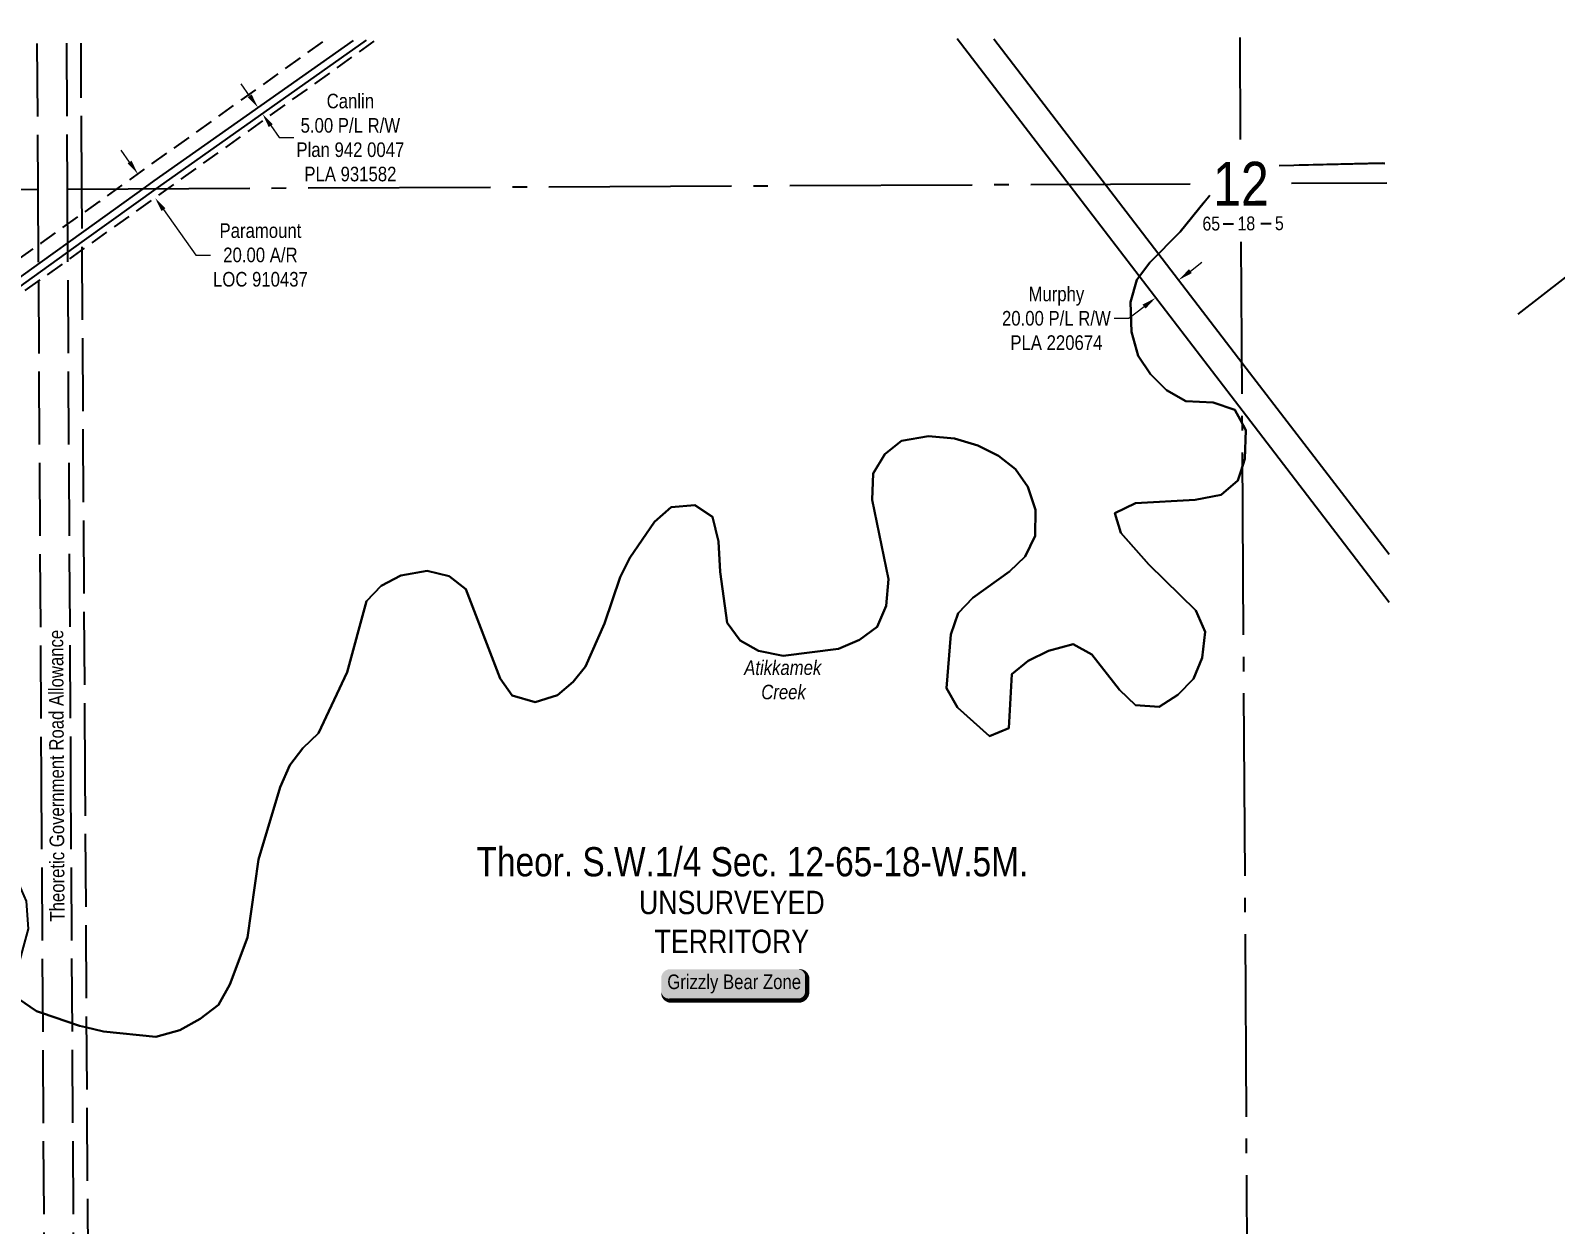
# Model space of a CAD drawing. Extents: x 519217 to 529401, y 6048073 to 6055420.
# Drawn here: x 525999 to 527043, y 6050832 to 6051650 of the extents above; entities that cross this region are included whole.
import ezdxf
from ezdxf.enums import TextEntityAlignment as Align

# ---------------------------------------------------------------- set-up
doc = ezdxf.new("R2010")
doc.units = 0
doc.header["$LTSCALE"] = 5
doc.header["$PDSIZE"] = 0.5
for name, pattern in [('foc-ACCESSROAD', [3.75, 2.5, -1.25]), ('foc-QUARTERLINE', [33, 25, -3, 2, -3]), ('foc-UNSURVEYED', [12.5, 10, -2.5])]:
    doc.linetypes.add(name, pattern=pattern)
doc.layers.get('Defpoints').update_dxf_attribs({"color": 9})
for name, color, linetype in [('10', 1, 'Continuous'), ('9', 3, 'Continuous'), ('AS-WILDLIFE-BLOCK', 131, 'Continuous'), ('C-RW', 13, 'Continuous'), ('C-SYMBOL', 7, 'Continuous'), ('F-AR', 190, 'foc-ACCESSROAD'), ('F-RW', 190, 'Continuous'), ('L-ROAD-T', 7, 'Continuous'), ('L-SECLBL', 7, 'Continuous'), ('L-SECQ', 8, 'foc-QUARTERLINE'), ('L-UNS-T', 3, 'Continuous'), ('L-USEC', 7, 'foc-UNSURVEYED'), ('T-WATER', 160, 'Continuous'), ('T-WATER-T', 170, 'Continuous')]:
    doc.layers.add(name, color=color, linetype=linetype)
for name, color, linetype, lineweight in [('C-RW-T', 13, 'Continuous', 9), ('F-AR-T', 190, 'Continuous', 9), ('F-RW-T', 190, 'Continuous', 9)]:
    doc.layers.add(name, color=color, linetype=linetype, lineweight=lineweight)
doc.styles.add('175L', font='ARIALN.TTF', dxfattribs={"height": 20})
doc.styles.add('80', font='ARIALN.TTF', dxfattribs={"height": 10})
doc.styles.add('80CG', font='ARIALN.TTF', dxfattribs={"height": 10})
doc.styles.add('80L', font='ARIALN.TTF', dxfattribs={"height": 10})
doc.styles.add('foc-LtypeFont', font='ARIALN.TTF', dxfattribs={"height": 7.35})
doc.styles.add('SIMPLEX', font='ARIALN.TTF')
doc.linetypes.add('foc-TOPO-flowdirection', pattern='A,20,[">",foc-LtypeFont,S=0.3,R=0,X=0,Y=-0.945],-1e-05', length=20.00001)
doc.dimstyles.new('Compass 5 000', dxfattribs={"dimscale": 5, "dimtxt": 9, "dimasz": 2, "dimexe": 0.2, "dimexo": 0.0625, "dimgap": 0.5, "dimtad": 0, "dimtih": 1, "dimtoh": 1, "dimzin": 0, "dimdsep": 46, "dimtxsty": '80CG', "dimcen": 0.1, "dimse1": 1, "dimse2": 1, "dimclrd": 256, "dimclrt": 256, "dimaunit": 1, "dimadec": 4, "dimazin": 0, "dimtfac": 0.06, "dimtofl": 0, "dimtmove": 0, "dimatfit": 1, "dimfxl": 0.2, "dimtolj": 1, "dimtzin": 0, "dimlwd": -1, "dimarcsym": 0})

# ---------------------------------------------------------------- blocks, each defined once
blk = doc.blocks.new('L-SECLBL')
at = {"layer": '9', "color": 7}
for p, q in [((-5.1, -27.8), (-12.3, -27.8)), ((20.7, -27.8), (13.5, -27.8))]:
    blk.add_line(p, q, dxfattribs=at)
at = {"layer": '10', "color": 2, "style": 'SIMPLEX'}
blk.add_attdef('SEC', text='', height=30, dxfattribs=at).set_placement((0, 0), align=Align.MIDDLE)
at = {"layer": '10', "color": 5, "style": '80L'}
blk.add_attdef('TWP', text='', height=9.5, dxfattribs=at).set_placement((-14.4, -27.4), align=Align.MIDDLE_RIGHT)
blk.add_attdef('RGE', text='', height=9.5, dxfattribs=at).set_placement((3.6, -27.4), align=Align.MIDDLE_CENTER)
blk.add_attdef('MER', text='', height=9.5, dxfattribs=at).set_placement((23.2, -27.4), align=Align.MIDDLE_LEFT)
blk = doc.blocks.new('*D442')
at = {"layer": 'C-RW-T', "transparency": 16777216}
for p, q in [((526793.2, 6051484.9), (526801.1, 6051491)), ((526761.5, 6051460.5), (526751, 6051452.5)), ((526751, 6051452.5), (526741, 6051452.5))]:
    blk.add_line(p, q, dxfattribs=at)
for points in [[(526792.2, 6051486.2), (526794.2, 6051483.5), (526785.2, 6051478.8)], [(526760.4, 6051461.9), (526762.5, 6051459.2), (526769.4, 6051466.6)]]:
    blk.add_solid(points, dxfattribs=at)
at = {"layer": 'Defpoints', "color": 0, "transparency": 16777216}
for p in [(526769.4, 6051466.6), (526792.2, 6051469.7), (526776.3, 6051457.6)]:
    blk.add_point(p, dxfattribs=at)
at = {"layer": 'C-RW-T', "transparency": 16777216, "insert": (526701.4, 6051452.5), "char_height": 10, "attachment_point": 5, "style": '80CG'}
blk.add_mtext('\\A1;Murphy\\P20.00 P/L R/W\\PPLA 220674', dxfattribs=at)
blk = doc.blocks.new('*D459')
at = {"layer": 'Defpoints', "color": 0, "transparency": 16777216}
for p in [(526072.3, 6051551.4), (526029.5, 6051520.8), (526041.1, 6051504.5)]:
    blk.add_point(p, dxfattribs=at)
at = {"layer": 'F-AR-T', "transparency": 16777216}
for p, q in [((526066.5, 6051559.5), (526060.7, 6051567.7)), ((526089.8, 6051527), (526111.9, 6051495.9)), ((526111.9, 6051495.9), (526121.9, 6051495.9))]:
    blk.add_line(p, q, dxfattribs=at)
for points in [[(526067.9, 6051560.5), (526065.2, 6051558.6), (526072.3, 6051551.4)], [(526091.1, 6051527.9), (526088.4, 6051526), (526084, 6051535.1)]]:
    blk.add_solid(points, dxfattribs=at)
at = {"layer": 'F-AR-T', "transparency": 16777216, "insert": (526156.2, 6051495.9), "char_height": 10, "attachment_point": 5, "style": '80CG'}
blk.add_mtext('\\A1;Paramount\\P20.00 A/R\\PLOC 910437', dxfattribs=at)
blk = doc.blocks.new('*D483')
at = {"layer": 'Defpoints', "color": 0, "transparency": 16777216}
for p in [(526153.9, 6051596.3), (526156.9, 6051592.2), (526157.5, 6051592.7)]:
    blk.add_point(p, dxfattribs=at)
at = {"layer": 'F-RW-T', "transparency": 16777216}
for p, q in [((526148.8, 6051605), (526143.1, 6051613.1)), ((526163.3, 6051584.5), (526169, 6051576.3)), ((526169, 6051576.3), (526179, 6051576.3))]:
    blk.add_line(p, q, dxfattribs=at)
for points in [[(526150.2, 6051605.9), (526147.5, 6051604), (526154.6, 6051596.8)], [(526164.6, 6051585.4), (526161.9, 6051583.5), (526157.5, 6051592.7)]]:
    blk.add_solid(points, dxfattribs=at)
at = {"layer": 'F-RW-T', "transparency": 16777216, "insert": (526217.8, 6051576.3), "char_height": 10, "attachment_point": 5, "style": '80CG'}
blk.add_mtext('\\A1;Canlin\\P5.00 P/L R/W\\PPlan 942 0047\\PPLA 931582', dxfattribs=at)
blk = doc.blocks.new('*U549')
h = blk.add_hatch(color=255)
edge = h.paths.add_edge_path()
edge.add_line((-44, -11.5), (44, -11.5))
edge.add_arc((44, -5.5), 6, 270, 360)
edge.add_line((50, -5.5), (50, 4))
edge.add_arc((44, 4), 6, 0, 90)
edge.add_line((44, 10), (-44, 10))
edge.add_arc((-44, 4), 6, 90, 180)
edge.add_line((-50, 4), (-50, -5.5))
edge.add_arc((-44, -5.5), 6, 180, 270)
at = {"flags": 128}
blk.add_lwpolyline([(-44, -11.5, 3, 3, 0), (44, -11.5, 3, 3, 0.414214), (50, -5.5, 3, 3, 0), (50, 4, 3, 0, 0.414214), (44, 10, 0, 0, 0), (-44, 10, 0, 0, 0.414214), (-50, 4, 0, 0, 0), (-50, -5.5, 0, 3, 0.414214)], format="xyseb", close=True, dxfattribs=at)
at = {"style": '80'}
blk.add_attdef('ENTER_TEXT_001', (-36, -5), '', height=10, dxfattribs=at)

msp = doc.modelspace()

# ---------------------------------------------------------------- linework, layer by layer
at = {"layer": 'C-RW', "flags": 128}
for points in [[(526929.445, 6051257.894), (526831.668, 6051385.413), (526710.747, 6051543.111), (526633.452, 6051643.916)], [(526658.534, 6051644.04), (526735.831, 6051543.232), (526831.472, 6051418.503), (526929.249, 6051290.985)], [(527017.808, 6051455.444), (527182.95, 6051583.753), (527371.641, 6051331.584), (527491.903, 6051169.817), (527582.208, 6051049.707), (527634.696, 6050979.487)]]:
    msp.add_lwpolyline(points, dxfattribs=at)
at = {"layer": 'F-AR', "flags": 128}
for points in [[(525108.602, 6050851.05), (525111.564, 6050854.269), (525120.244, 6050863.705), (525122.994, 6050866.187), (525170.782, 6050901.887), (525173.293, 6050903.486), (525206.679, 6050921.403), (525211.495, 6050923.988), (525211.911, 6050924.205), (525247.397, 6050942.189), (525314.353, 6050990.628), (525352.94, 6051025.721), (525383.986, 6051079.521), (525432.824, 6051221.589), (525436.289, 6051227.789), (525448.955, 6051243.191), (525454.138, 6051247.652), (525491.291, 6051269.866), (525494.895, 6051271.558), (525553.214, 6051292.224), (525605.57, 6051312.708), (525713.241, 6051354.838), (525715.71, 6051355.627), (525806.22, 6051378.166), (525847.584, 6051390.922), (526005.922, 6051504.004), (526035.902, 6051525.416), (526045.952, 6051532.593), (526199.273, 6051642.092)], [(526233.926, 6051642.263), (526080.694, 6051532.82), (526036.089, 6051500.964), (526006.108, 6051479.551), (525856.625, 6051372.786), (525811.586, 6051358.897), (525720.541, 6051336.223), (525605.732, 6051291.2), (525561.868, 6051273.999), (525501.551, 6051252.704), (525464.399, 6051230.49), (525451.733, 6051215.089), (525402.269, 6051071.198), (525368.7, 6051013.026), (525326.979, 6050975.084), (525257.841, 6050925.066), (525220.95, 6050906.368), (525206.848, 6050898.801), (525182.748, 6050885.868), (525134.96, 6050850.168), (525125.099, 6050839.448)]]:
    msp.add_lwpolyline(points, dxfattribs=at)
at = {"layer": 'F-RW', "flags": 128}
for points in [[(525855.554, 6051382.687), (526005.307, 6051490.492), (526035.342, 6051512.114), (526077.371, 6051542.37), (526083.439, 6051546.739), (526219.86, 6051642.897)], [(526228.663, 6051642.94), (526086.101, 6051542.411), (526035.378, 6051505.983), (526005.342, 6051484.36), (525857.806, 6051378.149)]]:
    msp.add_lwpolyline(points, dxfattribs=at)
at = {"layer": 'L-SECQ', "flags": 128}
for points in [[(526827.612, 6051574.905), (526827.196, 6051644.871)], [(526023.83, 6051541.102), (526793.144, 6051544.759)], [(526862.389, 6051545.088), (526927.737, 6051545.399)], [(525234.351, 6051537.151), (526003.723, 6051541.006)], [(526832.567, 6050740.724), (526828.027, 6051504.942)]]:
    msp.add_lwpolyline(points, dxfattribs=at)
at = {"layer": 'L-USEC', "flags": 128}
for points in [[(526003.147, 6051640.813), (526003.723, 6051541.006)], [(526023.254, 6051640.929), (526023.83, 6051541.122)], [(526033.882, 6051541.15), (526033.307, 6051640.961)], [(526003.723, 6051541.006), (526006.043, 6051138.874)], [(526023.83, 6051541.122), (526026.149, 6051138.99)], [(526036.202, 6051139.02), (526033.882, 6051541.15)], [(526006.043, 6051138.874), (526008.363, 6050736.743)], [(526026.149, 6051138.99), (526028.469, 6050736.859)], [(526038.522, 6050736.888), (526036.202, 6051139.02)]]:
    msp.add_lwpolyline(points, dxfattribs=at)
at = {"layer": 'T-WATER', "linetype": 'Continuous', "flags": 128}
for points in [[(526853.959, 6051557.214), (526924.572, 6051558.813), (526926.441, 6051558.563)], [(525990.44, 6050986.568), (526002.711, 6050977.931), (526006.174, 6050976.759), (526032.235, 6050967.938), (526036.374, 6050966.984), (526048.711, 6050964.139), (526084.592, 6050960.357), (526100.938, 6050965.084), (526115.033, 6050972.763), (526127.473, 6050982.28), (526135.3, 6050996.315), (526147.264, 6051028.461), (526154.856, 6051081.839), (526169.675, 6051131.315), (526176.305, 6051146.429), (526185.149, 6051158.17), (526195.875, 6051168.324), (526215.527, 6051210.11), (526228.939, 6051258.853), (526238.869, 6051269.328), (526252.448, 6051276.498), (526270.503, 6051279.511), (526285.584, 6051275.942), (526296.969, 6051267.021), (526320.348, 6051205.947), (526328.744, 6051194.292), (526344.362, 6051189.609), (526359.743, 6051194.408), (526370.524, 6051203.483), (526378.76, 6051214.171), (526391.944, 6051243.555), (526402.607, 6051275.277), (526409.155, 6051288.465), (526426.185, 6051313.055), (526437.457, 6051323.115), (526453.782, 6051324.658), (526465.844, 6051316.612), (526470.003, 6051299.636), (526471.164, 6051278.904), (526475.987, 6051243.936), (526484.704, 6051231.876), (526497.437, 6051224.825), (526514.316, 6051221.347), (526552.226, 6051226.197), (526566.516, 6051232.384), (526578.567, 6051241.281), (526584.881, 6051255.539), (526586.362, 6051273.881), (526575.284, 6051328.122), (526575.93, 6051346.36), (526583.802, 6051359.496), (526595.301, 6051368.604), (526613.764, 6051371.877), (526631.634, 6051370.192), (526647.498, 6051365.403), (526661.675, 6051358.302), (526673.427, 6051349.22), (526681.788, 6051337.082), (526687.142, 6051321.429), (526686.901, 6051303.51), (526680.036, 6051289.466), (526669.379, 6051279.135), (526644.205, 6051261.165), (526634.215, 6051250.689), (526629.127, 6051235.953), (526626.105, 6051199.268), (526633.681, 6051186.01), (526655.518, 6051166.378), (526668.828, 6051171.733), (526670.926, 6051208.911), (526682.189, 6051217.951), (526695.908, 6051224.709), (526712.921, 6051229.35), (526725.596, 6051222.236), (526744.53, 6051198.192), (526755.633, 6051187.694), (526771.918, 6051186.469), (526784.668, 6051194.622), (526795.228, 6051205.668), (526801.179, 6051219.968), (526803.29, 6051237.739), (526797.028, 6051252.326), (526764.799, 6051283.873), (526745.441, 6051305.611), (526741.516, 6051319.115), (526755.601, 6051325.832), (526796.399, 6051328.244), (526814.375, 6051331.611), (526825.715, 6051341.495), (526827.735, 6051347.736), (526830.5, 6051356.276), (526831.197, 6051375.899), (526827.527, 6051382.751), (526823.705, 6051389.884), (526808.787, 6051394.962), (526790.063, 6051395.703), (526776.939, 6051403.395), (526765.871, 6051414.376), (526757.316, 6051426.804), (526752.882, 6051443.285), (526752.222, 6051463.56), (526756.621, 6051478.864), (526765.333, 6051490.838), (526786.156, 6051511.714), (526806.459, 6051536.836)]]:
    msp.add_lwpolyline(points, dxfattribs=at)
at = {"layer": 'T-WATER', "linetype": 'foc-TOPO-flowdirection', "flags": 128}
for points in [[(526926.441, 6051558.563), (526924.572, 6051558.813), (526867.676, 6051557.524)], [(526802.651, 6051532.125), (526786.156, 6051511.714), (526765.333, 6051490.838), (526756.621, 6051478.864), (526752.222, 6051463.56), (526752.882, 6051443.285), (526757.316, 6051426.804), (526765.871, 6051414.376), (526776.939, 6051403.395), (526790.063, 6051395.703), (526808.787, 6051394.962), (526823.705, 6051389.884), (526827.527, 6051382.751), (526831.197, 6051375.899), (526830.5, 6051356.276), (526827.735, 6051347.736), (526825.715, 6051341.495), (526814.375, 6051331.611), (526796.399, 6051328.244), (526755.601, 6051325.832), (526741.516, 6051319.115), (526745.441, 6051305.611), (526764.799, 6051283.873), (526797.028, 6051252.326), (526803.29, 6051237.739), (526801.179, 6051219.968), (526795.228, 6051205.668), (526784.668, 6051194.622), (526771.918, 6051186.469), (526755.633, 6051187.694), (526744.53, 6051198.192), (526725.596, 6051222.236), (526712.921, 6051229.35), (526695.908, 6051224.709), (526682.189, 6051217.951), (526670.926, 6051208.911), (526668.828, 6051171.733), (526655.518, 6051166.378), (526633.681, 6051186.01), (526626.105, 6051199.268), (526629.127, 6051235.953), (526634.215, 6051250.689), (526644.205, 6051261.165), (526669.379, 6051279.135), (526680.036, 6051289.466), (526686.901, 6051303.51), (526687.142, 6051321.429), (526681.788, 6051337.082), (526673.427, 6051349.22), (526661.675, 6051358.302), (526647.498, 6051365.403), (526631.634, 6051370.192), (526613.764, 6051371.877), (526595.301, 6051368.604), (526583.802, 6051359.496), (526575.93, 6051346.36), (526575.284, 6051328.122), (526586.362, 6051273.881), (526584.881, 6051255.539), (526578.567, 6051241.281), (526566.516, 6051232.384), (526552.226, 6051226.197), (526514.316, 6051221.347), (526497.437, 6051224.825), (526484.704, 6051231.876), (526475.987, 6051243.936), (526471.164, 6051278.904), (526470.003, 6051299.636), (526465.844, 6051316.612), (526453.782, 6051324.658), (526437.457, 6051323.115), (526426.185, 6051313.055), (526409.155, 6051288.465), (526402.607, 6051275.277), (526391.944, 6051243.555), (526378.76, 6051214.171), (526370.524, 6051203.483), (526359.743, 6051194.408), (526344.362, 6051189.609), (526328.744, 6051194.292), (526320.348, 6051205.947), (526296.969, 6051267.021), (526285.584, 6051275.942), (526270.503, 6051279.511), (526252.448, 6051276.498), (526238.869, 6051269.328), (526228.939, 6051258.853), (526215.527, 6051210.11), (526195.875, 6051168.324), (526185.149, 6051158.17), (526176.305, 6051146.429), (526169.675, 6051131.315), (526154.856, 6051081.839), (526147.264, 6051028.461), (526135.3, 6050996.315), (526127.473, 6050982.28), (526115.033, 6050972.763), (526100.938, 6050965.084), (526084.592, 6050960.357), (526048.711, 6050964.139), (526036.374, 6050966.984), (526032.235, 6050967.938), (526006.174, 6050976.759), (526002.711, 6050977.931), (525990.44, 6050986.568), (525988.812, 6051003.43), (525997.35, 6051034.383), (525995.86, 6051053.296), (525989.472, 6051067.995), (525978.385, 6051076.992), (525962.441, 6051077.393), (525950.903, 6051067.859), (525941.622, 6051056.457), (525936.528, 6051040.638), (525934.907, 6051002.343), (525931.107, 6050985.927), (525920.976, 6050975.865), (525904.355, 6050971.844), (525865.18, 6050971.797), (525849.694, 6050966.693), (525825.423, 6050949.85), (525807.8, 6050946.62), (525765.448, 6050952.774), (525756.48, 6050944.454), (525752.791, 6050938.308), (525748.75, 6050927.598), (525763.399, 6050903.776), (525766.51, 6050900.2), (525782.254, 6050895.404), (525800.897, 6050893.877), (525813.974, 6050887.145), (525837.235, 6050865.063), (525864.99, 6050834.487), (525870.457, 6050817.758), (525872.142, 6050797.413), (525871.034, 6050778.79), (525858.873, 6050730.23), (525849.943, 6050719.026), (525835.829, 6050712.908), (525821.069, 6050718.475), (525808.435, 6050727.153), (525790.138, 6050751.651), (525775.39, 6050779.689), (525762.602, 6050809.39), (525744.38, 6050833.591), (525724.707, 6050854.413), (525712.795, 6050861.866), (525695.663, 6050863.227), (525664.174, 6050852.511), (525651.168, 6050844.707), (525640.853, 6050833.553), (525634.144, 6050819.996), (525631.739, 6050802.091), (525631.409, 6050744.09), (525625.715, 6050729.443), (525617.411, 6050717.729), (525607.114, 6050707.418), (525595.294, 6050698.712), (525568.479, 6050683.484), (525550.661, 6050681.747), (525534.264, 6050686.39), (525522.535, 6050694.994), (525512.463, 6050705.302), (525503.464, 6050718.19), (525493.056, 6050728.001), (525437.093, 6050754.75), (525421.519, 6050758.533), (525402.567, 6050759.023), (525382.783, 6050758.147), (525366.062, 6050753.703), (525355.869, 6050743.696), (525347.313, 6050731.009), (525336.51, 6050721.212), (525297.264, 6050696.285), (525287.878, 6050684.577), (525286.246, 6050669.233), (525313.984, 6050656.507), (525361.283, 6050620.43), (525370.511, 6050610.481), (525376.877, 6050595.429), (525376.139, 6050586.007), (525375.729, 6050577.896), (525374.168, 6050568.226), (525369.811, 6050560.69), (525364.365, 6050556.001), (525353.641, 6050551.061), (525344.41, 6050547.358), (525333.191, 6050545.459), (525317.431, 6050547.049), (525302.31, 6050549.484), (525287.517, 6050555.701), (525276.092, 6050563.929), (525272.312, 6050571.737), (525270.057, 6050578.463), (525264.015, 6050590.219), (525260.992, 6050597.289), (525255.591, 6050606.025), (525248.243, 6050611.687), (525240.753, 6050613.658), (525235.653, 6050614.622), (525230.868, 6050613.878), (525222.606, 6050608.776), (525216.883, 6050606.653), (525205.054, 6050600.155), (525203.004, 6050596.257), (525202.133, 6050586.23), (525201.855, 6050577.11), (525205.497, 6050564.929), (525212.354, 6050552.833), (525216.205, 6050543.724), (525217.831, 6050538.163), (525221.483, 6050532.597), (525225.453, 6050524.903), (525230.736, 6050513.902), (525237.057, 6050505.666), (525242.68, 6050496.737), (525251.119, 6050488.394), (525260.693, 6050485.268), (525274.913, 6050486.046), (525286.126, 6050486.55), (525287.017, 6050486.941), (525294.091, 6050487.819), (525305.588, 6050486.145), (525313.179, 6050481.494), (525323.723, 6050473.507), (525332.586, 6050468.079), (525344.129, 6050464.18), (525362.528, 6050453.295), (525367.977, 6050444.504), (525369.458, 6050435.606), (525367.59, 6050425.726), (525365.177, 6050419.813), (525356.303, 6050411.567), (525347.896, 6050408.844), (525339.489, 6050408.066), (525326.956, 6050411.022), (525316.284, 6050421.079), (525302.869, 6050428.65), (525278.085, 6050440.673), (525263.135, 6050445.21), (525186.404, 6050446.399), (525173.996, 6050438.625), (525196.436, 6050397.452), (525215.361, 6050373.587), (525223.372, 6050360.05), (525226.107, 6050342.704), (525219.481, 6050328.671), (525204.045, 6050303.438), (525195.083, 6050251.016), (525187.505, 6050238.016), (525175.046, 6050244.418), (525140.796, 6050297.015), (525119.244, 6050339.673), (525111.284, 6050352.192), (525099.558, 6050360.735), (525083.554, 6050364.738), (525067.999, 6050358.607), (525043.697, 6050341.223), (525033.257, 6050330.123), (525024.559, 6050317.908), (525020.79, 6050300.835), (525023.112, 6050282.145), (525027.189, 6050264.387), (525044.148, 6050217.47), (525042.019, 6050201.26), (525024.778, 6050177.259), (525013.26, 6050146.998), (525005.261, 6050135.179), (524994.562, 6050125.686), (524977.251, 6050122.234), (524938.221, 6050120.512), (524922.183, 6050125.174), (524908.725, 6050132.307), (524883.752, 6050149.8), (524868.956, 6050154.885), (524853.612, 6050149.304), (524845.879, 6050135.816), (524844.059, 6050078.768), (524841.958, 6050060.816), (524833.847, 6050028.499), (524825.604, 6050015.592), (524813.135, 6050006.61), (524798.129, 6050000.329), (524782.827, 6050005.927), (524771.064, 6050015.191), (524743.115, 6050050.013), (524731.396, 6050058.439), (524714.772, 6050061.632), (524695.497, 6050061.382), (524678.94, 6050057.246), (524635.215, 6050037.74), (524618.162, 6050041.089), (524601.207, 6050038.917), (524588.862, 6050031.085), (524574.987, 6050004.669), (524555.733, 6049982.491), (524547.989, 6049970.388), (524545.323, 6049952.885), (524548.904, 6049935.459), (524561.665, 6049927.811), (524580.684, 6049927.207), (524595.588, 6049933.127), (524606.935, 6049942.888), (524624.356, 6049966.891), (524638.598, 6049970.433), (524645.764, 6049956.979), (524642.622, 6049939.393), (524637.49, 6049924.358), (524624.667, 6049896.129), (524602.969, 6049877.134), (524602.155, 6049858.643), (524604.327, 6049839.348), (524606.438, 6049825.672)]]:
    msp.add_lwpolyline(points, dxfattribs=at)

# ---------------------------------------------------------------- block references
at = {"layer": 'AS-WILDLIFE-BLOCK'}
ref = msp.add_blockref('*U549', (526480.759, 6050996.745), dxfattribs=dict(at, xscale=0.99948772, yscale=0.99948772, zscale=0.99948772))
ref.add_attrib('ENTER_TEXT_001', 'Grizzly Bear Zone', (526434.872, 6050993.128), dxfattribs={"layer": '0', "height": 9.99488, "style": '80'})
at = {"layer": 'L-SECLBL', "color": 6, "xscale": 0.9994849999999839, "yscale": 0.9994849999999839, "zscale": 0.9994849999999839, "rotation": 0.2782429756975779}
msp.add_blockref('L-SECLBL', (526827.79, 6051544.921), dxfattribs=at).add_auto_attribs({'SEC': '12', 'TWP': '65', 'RGE': '18', 'MER': '5'})

# ---------------------------------------------------------------- texts
at = {"layer": 'C-SYMBOL', "color": 3, "style": '175L'}
msp.add_text('Theor. S.W.1/4 Sec. 12-65-18-W.5M.', height=19.9897, dxfattribs=at).set_placement((526493.19, 6051064.36), align=Align.BOTTOM_CENTER)
at = {"layer": 'L-ROAD-T', "style": '80L'}
msp.add_text('Theoretic Government Road Allowance', height=9.99485, rotation=90.267592, dxfattribs=at).set_placement((526016.581, 6051139.283), align=Align.MIDDLE_CENTER)
at = {"layer": 'L-UNS-T', "color": 3, "insert": (526479.099, 6051038.999), "char_height": 16, "attachment_point": 5, "style": '80L'}
msp.add_mtext_dynamic_manual_height_columns('UNSURVEYED TERRITORY', width=126.41375, gutter_width=47.5, heights=[0], dxfattribs=at)
at = {"layer": 'T-WATER-T', "insert": (526487.496, 6051218.241), "char_height": 9.99488, "attachment_point": 1, "rotation": 0.068705, "style": '80L'}
msp.add_mtext_dynamic_manual_height_columns('\\pi0.063697;{\\fArial Narrow|b0|i1|c0|p34;Atikkamek\\P\\pi11.722;Creek}', width=53.55157, gutter_width=47.5, heights=[0], dxfattribs=at)

# ---------------------------------------------------------------- dimensions: what is measured, and where the dimension line sits
at = {"layer": 'C-RW-T'}
dim = msp.add_linear_dim(base=(526769.393, 6051466.628), p1=(526792.194, 6051469.728), p2=(526776.339, 6051457.57), angle=217.48076, text='Murphy\\P20.00 P/L R/W\\PPLA 220674', dimstyle='Compass 5 000', dxfattribs=at)
dim.commit()
dim.dimension.update_dxf_attribs({"geometry": '*D442', "text_midpoint": (526701.427, 6051452.498), "dimtype": 161})
at = {"layer": 'F-AR-T'}
dim = msp.add_linear_dim(base=(526072.328, 6051551.387), p1=(526041.116, 6051504.501), p2=(526029.483, 6051520.792), angle=125.530227, text='Paramount\\P20.00 A/R\\PLOC 910437', dimstyle='Compass 5 000', dxfattribs=at)
dim.commit()
dim.dimension.update_dxf_attribs({"geometry": '*D459', "text_midpoint": (526156.242, 6051495.914), "dimtype": 161})
at = {"layer": 'F-RW-T'}
dim = msp.add_linear_dim(base=(526157.512, 6051592.652), p1=(526153.941, 6051596.317), p2=(526156.853, 6051592.187), angle=305.190167, text='Canlin\\P5.00 P/L R/W\\PPlan 942 0047\\PPLA 931582', dimstyle='Compass 5 000', dxfattribs=at)
dim.commit()
dim.dimension.update_dxf_attribs({"geometry": '*D483', "text_midpoint": (526217.773, 6051576.307), "dimtype": 161})

doc.saveas('drawing.dxf')
